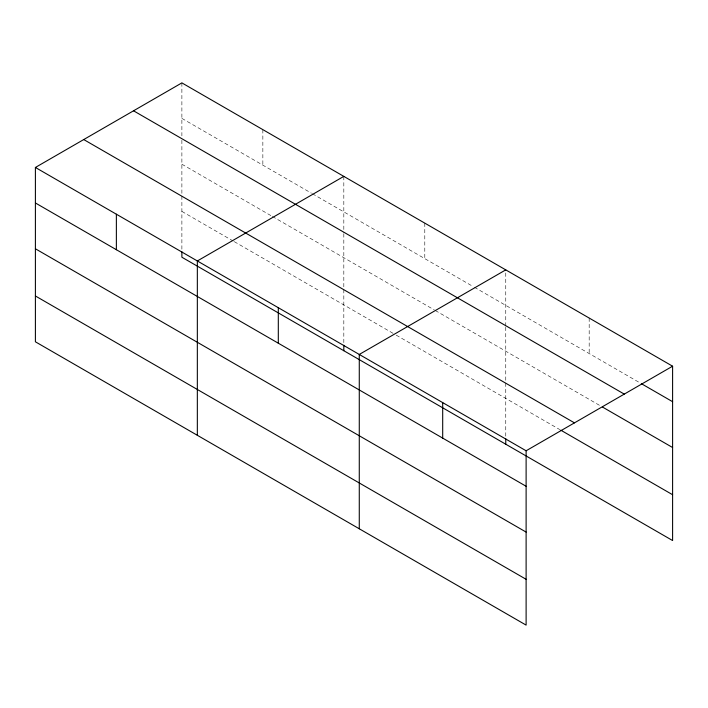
<?xml version="1.0" encoding="UTF-8"?>
<svg xmlns="http://www.w3.org/2000/svg" width="708" height="708" viewBox="0 0 708 708"><rect width="100%" height="100%" fill="white"/><g stroke="black" fill="none" stroke-linecap="round" stroke-linejoin="round"><path stroke-width="0.53" stroke-dasharray="3.54 2.66" d="M505.76 327.193L505.76 381.931M505.76 326.105L505.76 269.881M181.885 118.386L311.431 193.187M312.387 193.735L473.369 286.678M474.325 287.227L640.368 383.099M181.885 164.203L271.43 215.905M272.376 216.453L434.314 309.945M435.27 310.493L601.499 406.472M181.885 211.409L233.321 241.109M234.277 241.658L395.259 334.601M396.214 335.149L559.789 429.597M589.18 318.042L589.18 353.54M505.76 383.028L505.76 437.668M424.791 223.126L424.791 258.632M343.822 176.381L343.822 232.613M343.822 233.702L343.822 343.079M262.854 129.635L262.854 165.141M181.885 82.889L181.885 135.847M181.885 140.211L181.885 194.948M181.885 196.045L181.885 249.588"/><path stroke-width="1.06" d="M526.115 532.089L526.115 450.775L35.4 167.46L35.4 341.796L526.115 625.111L526.115 532.089L35.4 248.782M181.885 251.774L181.885 257.225L672.6 540.54L672.6 366.204L181.885 82.889L35.4 167.46M343.822 176.381L197.337 260.96L197.337 435.287M505.76 269.881L359.275 354.451L359.275 528.788M526.115 450.775L672.6 366.204M641.315 383.639L672.6 401.702M133.547 110.802L624.261 394.108M602.446 407.02L672.6 447.518M83.739 139.556L574.454 422.862M560.736 430.137L672.6 494.724M35.4 202.966L526.115 486.272M35.4 295.979L526.115 579.294M505.76 438.756L505.76 444.208M442.695 402.613L442.695 438.11M343.822 345.265L343.822 350.717M278.306 307.706L278.306 343.203M116.369 214.205L116.369 249.712"/></g></svg>
